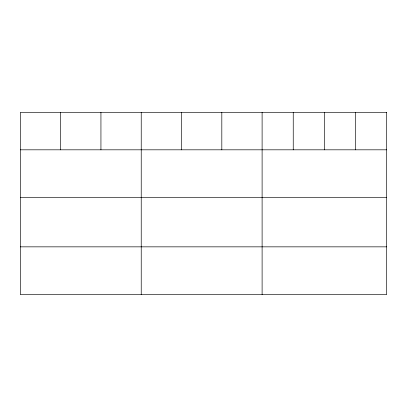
<?xml version="1.0" encoding="UTF-8"?>
<svg xmlns="http://www.w3.org/2000/svg" width="407" height="407" viewBox="0 0 407 407"><rect width="100%" height="100%" fill="white"/><g stroke="black" fill="none" stroke-linecap="round" stroke-linejoin="round"><path stroke-width="0.61" d="M20.35 149.817L386.65 149.817M20.35 197.609L386.65 197.609M20.35 246.846L386.65 246.846M355.514 112.363L355.514 149.817M324.379 112.363L324.379 149.817M293.243 112.363L293.243 149.817M262.108 112.363L262.108 294.637M221.815 112.363L221.815 149.817M181.522 112.363L181.522 149.817M141.229 112.363L141.229 294.637M100.936 112.363L100.936 149.817M60.643 112.363L60.643 149.817M386.65 112.363L20.35 112.363L20.35 294.637L386.65 294.637L386.65 112.363"/></g></svg>
